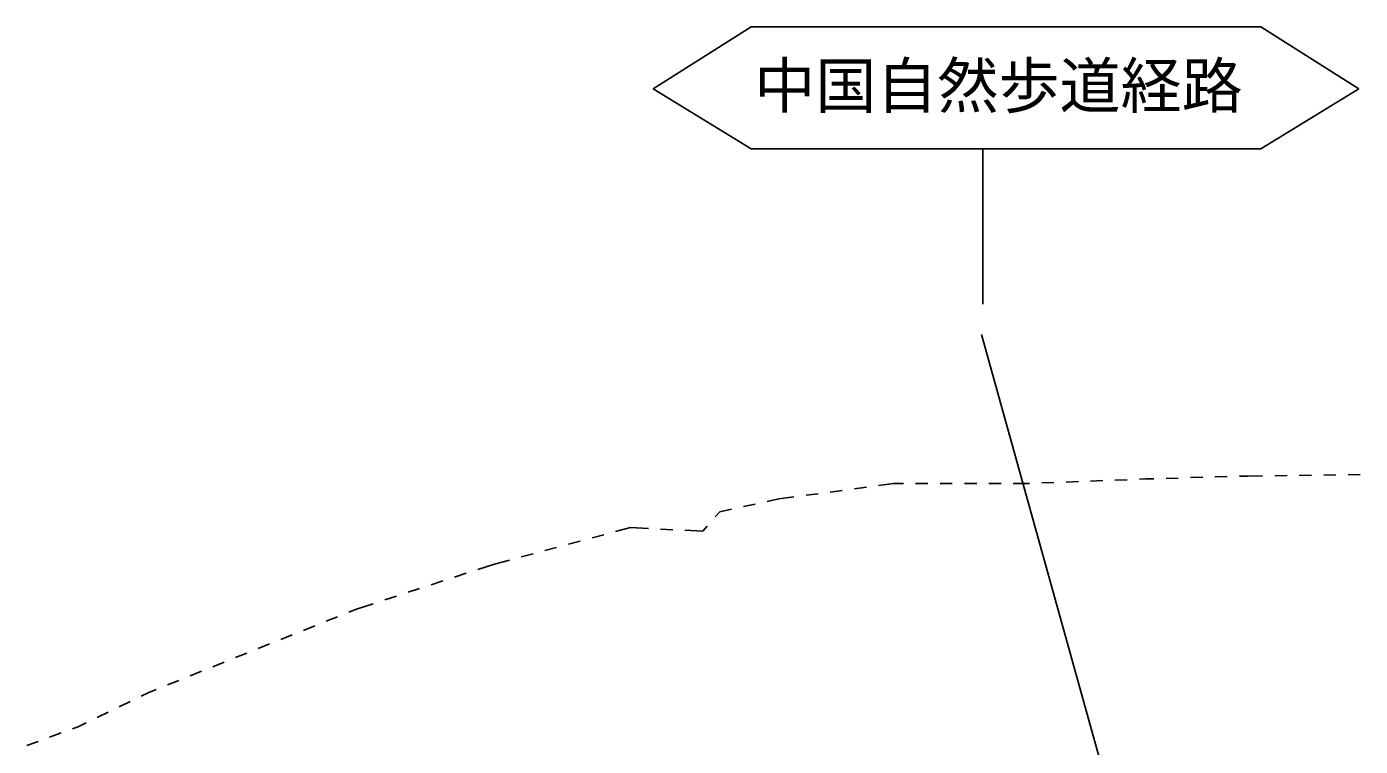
# Model space of a CAD drawing. Units: millimetres, scale not verified. Extents: x 40000 to 680000, y 20000 to 380000.
# Drawn here: x 233067 to 287685, y 312210 to 341678 of the extents above; entities that cross this region are included whole.
import ezdxf
from ezdxf.enums import TextEntityAlignment as Align

# ---------------------------------------------------------------- set-up
doc = ezdxf.new("R2010")
doc.units = ezdxf.units.MM
doc.header["$LTSCALE"] = 1000
doc.layers.add('M-BGD', color=7, linetype='Continuous', lineweight=25)
doc.layers.add('M-STR-STRC', color=7, linetype='Continuous', lineweight=25)
doc.styles.add('ＭＳ ゴシック', font='')
doc.styles.get('ＭＳ ゴシック').set_extended_font_data('MS Gothic')

msp = doc.modelspace()

# ---------------------------------------------------------------- linework, layer by layer
at = {"layer": 'M-BGD'}
for p, q in [((267462, 322818), (266966, 322752)), ((268570, 322966), (267957, 322884)), ((268974, 322966), (268570, 322966)), ((269974, 322966), (269474, 322966)), ((270974, 322966), (270474, 322966)), ((271974, 322966), (271474, 322966)), ((272974, 322966), (272474, 322966)), ((273878, 322966), (273474, 322966)), ((274140, 322976), (273878, 322966)), ((275139, 323014), (274639, 322995)), ((276138, 323052), (275638, 323033)), ((277137, 323090), (276638, 323071)), ((278137, 323129), (277637, 323109)), ((278898, 323158), (278636, 323148)), ((279232, 323167), (278898, 323158)), ((280231, 323196), (279732, 323182)), ((281231, 323225), (280731, 323211)), ((282231, 323254), (281731, 323239)), ((283065, 323278), (282730, 323268)), ((283685, 323286), (283065, 323278)), ((284685, 323298), (284185, 323292)), ((285685, 323311), (285185, 323304)), ((286685, 323323), (286185, 323317)), ((287685, 323336), (287185, 323330)), ((263875, 322341), (263395, 322237)), ((264488, 322423), (263875, 322341)), ((265479, 322554), (264984, 322489)), ((266470, 322686), (265975, 322620)), ((261449, 321813), (261266, 321604)), ((261929, 321917), (261449, 321813)), ((262906, 322130), (262418, 322024)), ((257799, 321164), (257186, 321001)), ((258527, 321129), (257799, 321164)), ((260936, 321229), (260753, 321020)), ((255737, 320613), (255254, 320484)), ((256703, 320872), (256220, 320742)), ((259525, 321080), (259026, 321104)), ((260753, 321020), (260025, 321056)), ((253805, 320097), (253322, 319968)), ((254771, 320355), (254288, 320226)), ((252227, 319675), (251537, 319450)), ((252839, 319839), (252227, 319675)), ((250112, 318984), (249636, 318828)), ((251062, 319294), (250587, 319139)), ((249161, 318673), (248686, 318517)), ((247260, 318051), (246571, 317826)), ((248211, 318362), (247735, 318207)), ((245800, 317517), (245336, 317331)), ((246571, 317826), (246264, 317703)), ((244872, 317145), (244408, 316958)), ((243016, 316400), (242552, 316214)), ((243944, 316772), (243480, 316586)), ((242088, 316028), (241624, 315841)), ((240231, 315283), (239767, 315097)), ((241160, 315655), (240696, 315469)), ((239303, 314911), (238839, 314725)), ((238069, 314416), (237758, 314265)), ((238375, 314538), (238069, 314416)), ((236409, 313610), (235959, 313392)), ((237308, 314046), (236859, 313828)), ((235199, 313023), (234944, 312929)), ((235509, 313173), (235199, 313023)), ((234475, 312757), (234005, 312584)), ((233536, 312412), (233067, 312240))]:
    msp.add_line(p, q, dxfattribs=at)
at = {"layer": 'M-STR-STRC'}
for p, q in [((258723, 339127), (262731, 341678)), ((281731, 341678), (262731, 341678)), ((281731, 341678), (283612, 341678)), ((287620, 339127), (283612, 341678)), ((262731, 336678), (258723, 339127)), ((283612, 336678), (287620, 339127)), ((281731, 336678), (262731, 336678)), ((272231, 336678), (272231, 330310)), ((281731, 336678), (283612, 336678)), ((279747, 301845), (272164, 329076))]:
    msp.add_line(p, q, dxfattribs=at)

# ---------------------------------------------------------------- texts
at = {"layer": 'M-STR-STRC', "style": 'ＭＳ ゴシック'}
msp.add_text('中国自然歩道経路', height=1833, dxfattribs=at).set_placement((272865, 339266), align=Align.MIDDLE_CENTER)

doc.saveas('drawing.dxf')
